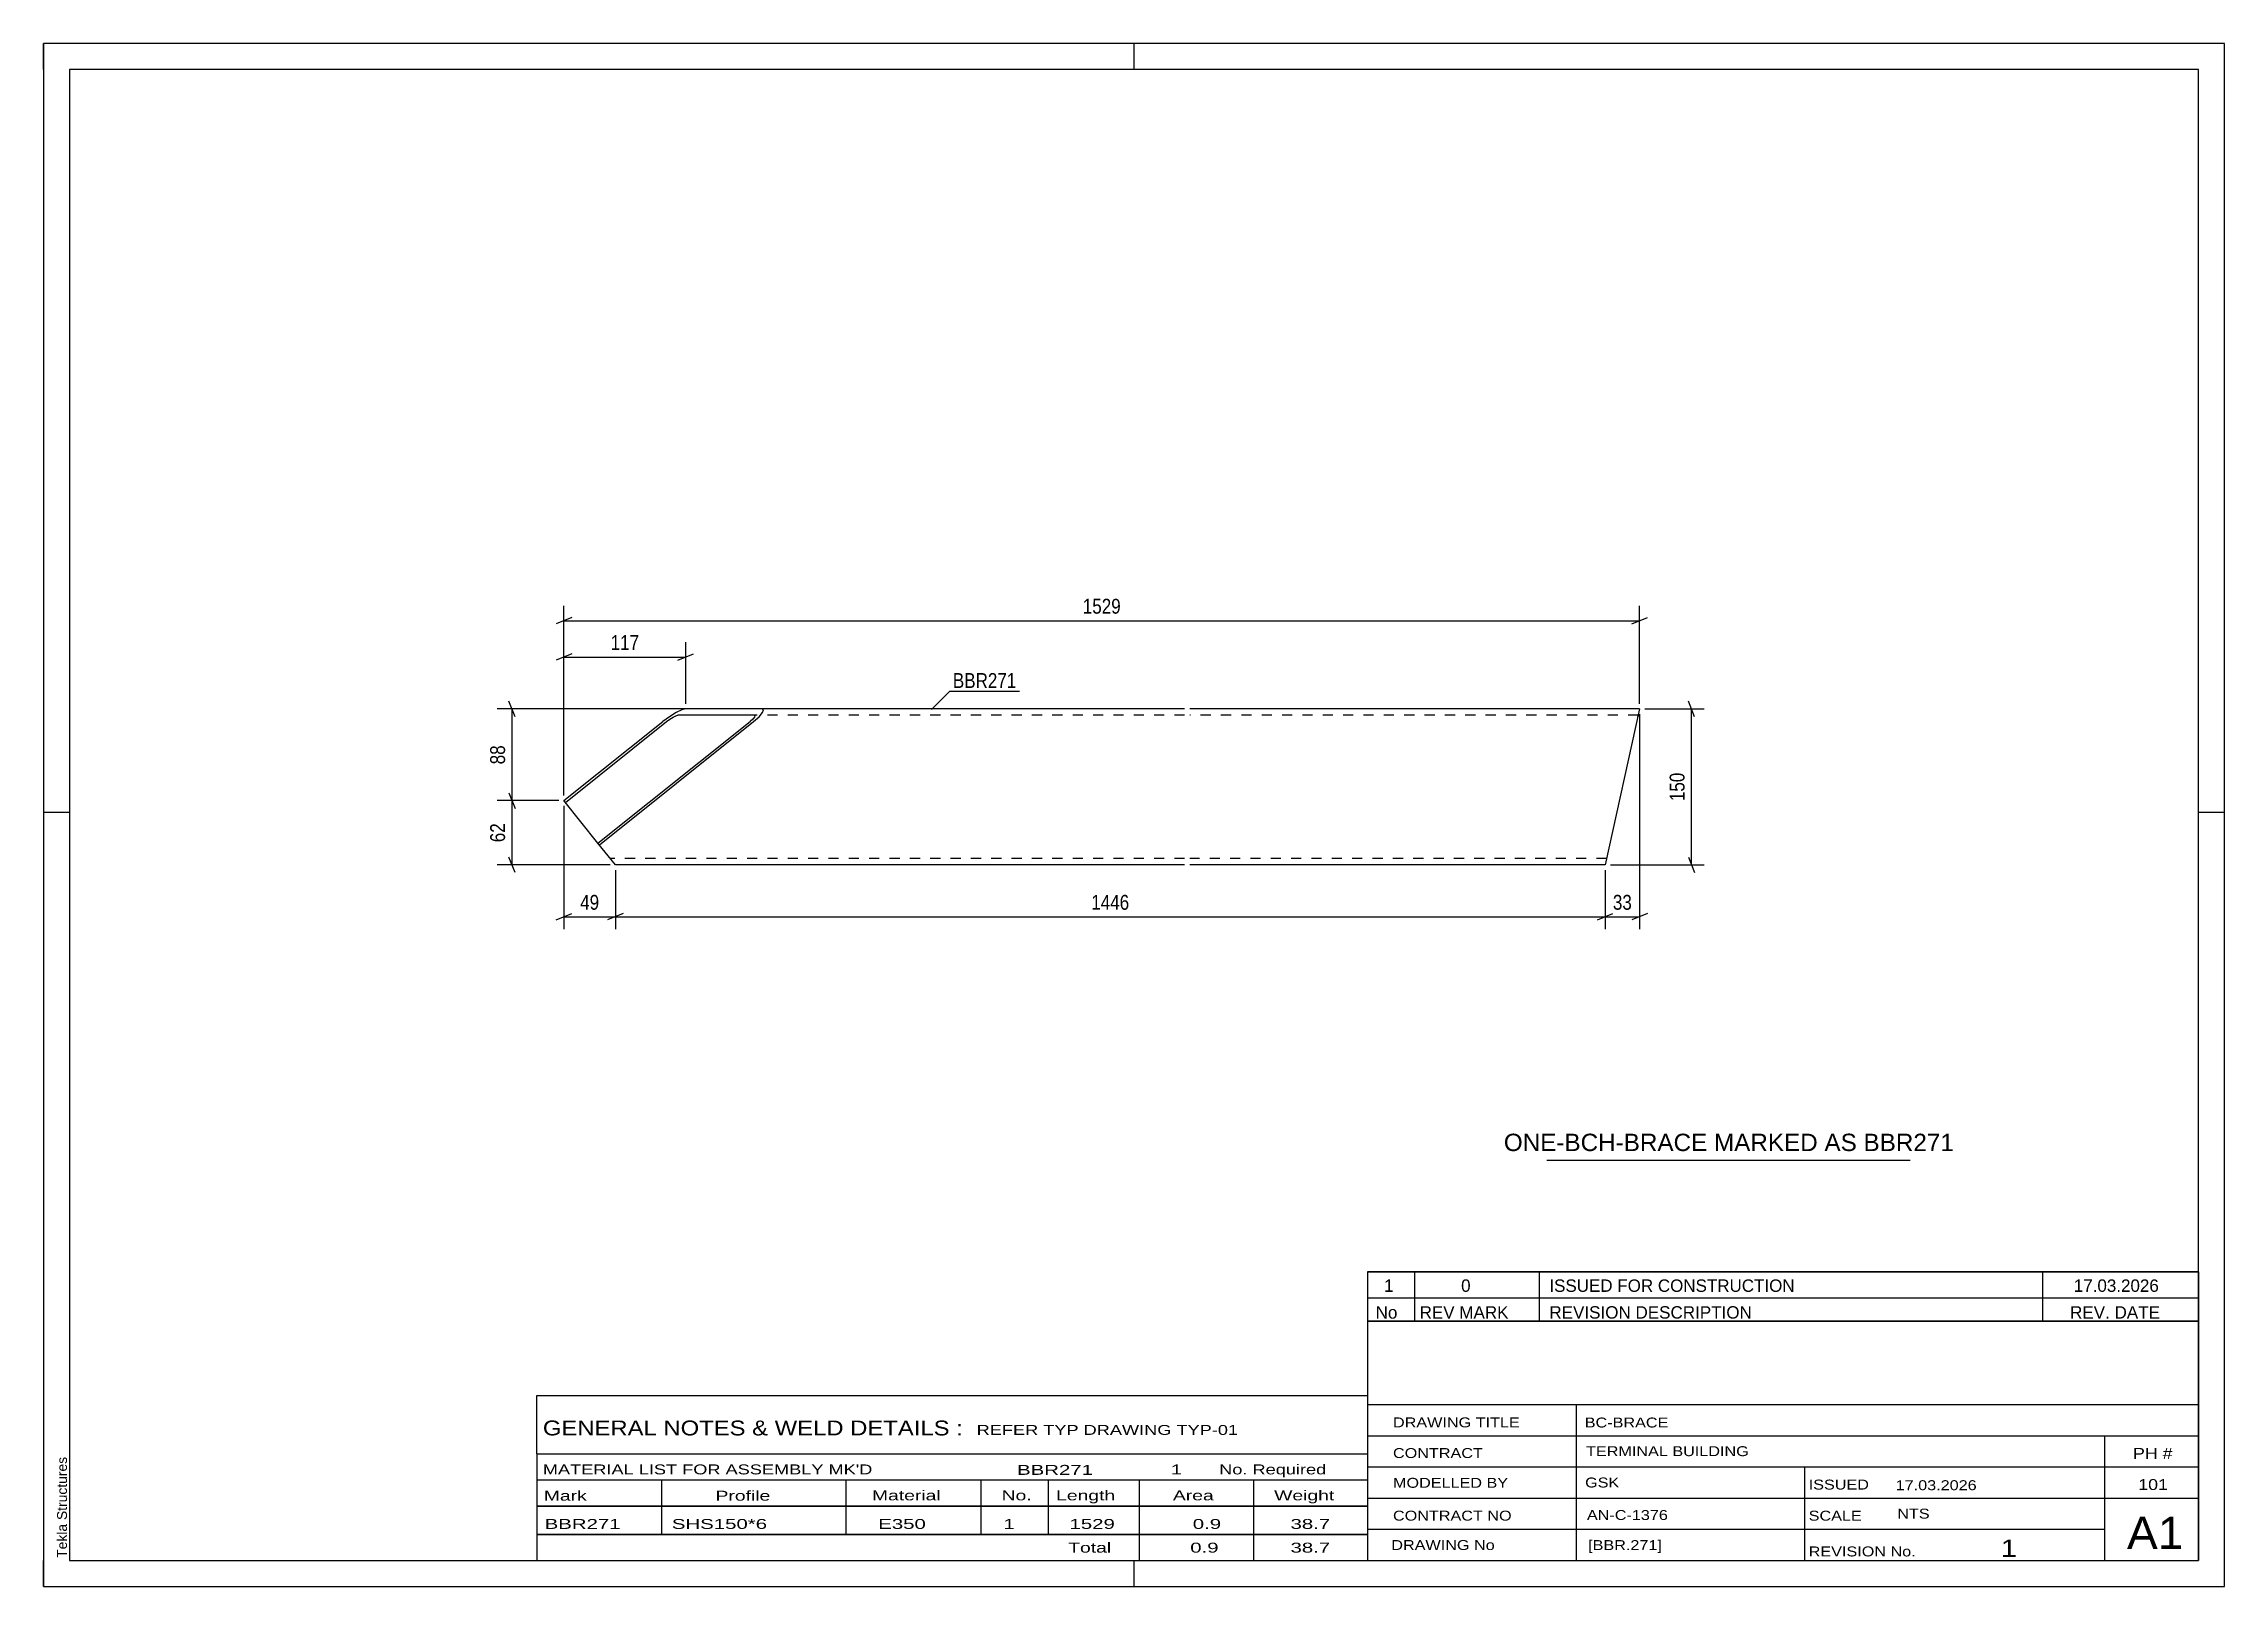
# Model space of a CAD drawing. Header units: millimetres. Extents: x 0 to 420, y 0 to 297.
import ezdxf

# ---------------------------------------------------------------- set-up
doc = ezdxf.new("R2010")
doc.units = ezdxf.units.MM
doc.linetypes.add('DXK_LINE_DOT2', pattern=[3.9198, 1.9599, -1.9599])
doc.styles.add('Arial', font='ARIAL.TTF', dxfattribs={"height": 0.2})
doc.styles.add('Arial Narrow', font='ARIALN.TTF', dxfattribs={"height": 0.2})

# ---------------------------------------------------------------- blocks, each defined once
blk = doc.blocks.new('Unknown-585754813-1162')
at = {"color": 5, "linetype": 'Continuous'}
for p, q in [((420, 297), (0, 297)), ((0, 297), (0, 0)), ((0, 292), (0, 297)), ((210, 292), (210, 297)), ((420, 0), (420, 297)), ((415, 292), (5, 292)), ((5, 292), (5, 5)), ((415, 5), (415, 292)), ((5, 149), (0, 149)), ((420, 149), (415, 149)), ((0, 0), (0, 5)), ((5, 5), (415, 5)), ((210, 0), (210, 5)), ((0, 0), (420, 0))]:
    blk.add_line(p, q, dxfattribs=at)
at = {"color": 174, "linetype": 'Continuous', "style": 'Arial'}
blk.add_text('Tekla Structures', height=1.9102, rotation=90, dxfattribs=at).set_placement((4.5, 5.5))
blk = doc.blocks.new('Part-585754813-1712 - 1690')
at = {"color": 2, "linetype": 'Continuous'}
for p, q in [((121.81, 168.21), (120.53, 167.43)), ((122.91, 168.73), (121.81, 168.21)), ((123.67, 168.91), (122.91, 168.73)), ((219.75, 168.91), (123.67, 168.91)), ((137.79, 167.43), (138.46, 168.21)), ((138.66, 168.73), (138.35, 168.91)), ((138.46, 168.21), (138.66, 168.73)), ((307.38, 168.91), (220.75, 168.91)), ((307.38, 168.91), (300.75, 138.91)), ((100.22, 151.26), (119.28, 166.51)), ((100.5, 150.92), (119.98, 166.51)), ((106.77, 143.08), (136.05, 166.51)), ((107.05, 142.74), (136.75, 166.51)), ((120.53, 167.43), (119.28, 166.51)), ((119.98, 166.51), (120.6, 166.97)), ((120.6, 166.97), (121.24, 167.36)), ((121.24, 167.36), (121.79, 167.62)), ((121.79, 167.62), (122.17, 167.71)), ((136.85, 167.71), (122.17, 167.71)), ((136.57, 166.97), (136.05, 166.51)), ((136.91, 167.36), (136.57, 166.97)), ((136.75, 166.51), (137.79, 167.43)), ((136.85, 167.71), (137, 167.62)), ((137, 167.62), (136.91, 167.36)), ((106.77, 143.08), (100.22, 151.26)), ((110.11, 138.91), (106.77, 143.08)), ((219.75, 138.91), (110.11, 138.91)), ((300.75, 138.91), (220.75, 138.91))]:
    blk.add_line(p, q, dxfattribs=at)
at = {"color": 7, "linetype": 'DXK_LINE_DOT2'}
for p, q in [((219.75, 167.71), (136.85, 167.71)), ((307.11, 167.71), (220.75, 167.71)), ((307.05, 167.43), (307.09, 167.62)), ((307.09, 167.62), (307.05, 167.43)), ((307.09, 167.62), (307.11, 167.71)), ((307.11, 167.71), (307.09, 167.62)), ((219.75, 140.11), (109.15, 140.11)), ((301.01, 140.11), (220.75, 140.11))]:
    blk.add_line(p, q, dxfattribs=at)
blk = doc.blocks.new('StraightDimension-585754813-1730 - 1690')
at = {"color": 7, "linetype": 'Continuous'}
for p, q in [((308.38, 168.91), (319.78, 168.91)), ((317.98, 167.41), (316.78, 170.41)), ((317.38, 138.91), (317.38, 168.91)), ((301.75, 138.91), (319.78, 138.91)), ((316.78, 140.41), (317.98, 137.41))]:
    blk.add_line(p, q, dxfattribs=at)
at = {"color": 0}
blk.add_wipeout([(316.63, 157.25), (312.43, 157.25), (312.43, 150.57), (316.63, 150.57)], dxfattribs=at)
at = {"color": 3, "style": 'Arial Narrow'}
blk.add_text('150', height=2.863, rotation=90.0002, dxfattribs=at).set_placement((316.03, 151.17))
blk = doc.blocks.new('StraightDimension-585754813-1736 - 1690')
at = {"color": 7, "linetype": 'Continuous'}
for p, q in [((307.38, 167.91), (307.38, 126.51)), ((300.75, 137.91), (300.75, 126.51)), ((299.25, 128.31), (302.25, 129.51)), ((300.75, 128.91), (307.38, 128.91)), ((308.88, 129.51), (305.88, 128.31))]:
    blk.add_line(p, q, dxfattribs=at)
at = {"color": 0}
blk.add_wipeout([(306.49, 129.66), (306.49, 133.86), (301.63, 133.86), (301.63, 129.66)], dxfattribs=at)
at = {"color": 3, "style": 'Arial Narrow'}
blk.add_text('33', height=2.863, dxfattribs=at).set_placement((302.23, 130.26))
blk = doc.blocks.new('StraightDimension-585754813-1720 - 1690')
at = {"color": 7, "linetype": 'Continuous'}
for p, q in [((99.22, 151.26), (87.37, 151.26)), ((89.62, 152.76), (90.82, 149.76)), ((90.22, 138.91), (90.22, 151.26)), ((109.11, 138.91), (87.37, 138.91)), ((90.82, 137.41), (89.62, 140.41))]:
    blk.add_line(p, q, dxfattribs=at)
at = {"color": 0}
blk.add_wipeout([(89.47, 147.52), (85.27, 147.52), (85.27, 142.66), (89.47, 142.66)], dxfattribs=at)
at = {"color": 3, "style": 'Arial Narrow'}
blk.add_text('62', height=2.863, rotation=90.0002, dxfattribs=at).set_placement((88.87, 143.26))
blk = doc.blocks.new('StraightDimension-585754813-1719 - 1690')
at = {"color": 7, "linetype": 'Continuous'}
for p, q in [((138.75, 168.91), (87.37, 168.91)), ((90.82, 167.41), (89.62, 170.41)), ((90.22, 151.26), (90.22, 168.91)), ((99.22, 151.26), (87.37, 151.26)), ((89.62, 152.76), (90.82, 149.76))]:
    blk.add_line(p, q, dxfattribs=at)
at = {"color": 0}
blk.add_wipeout([(89.47, 162.52), (85.27, 162.52), (85.27, 157.66), (89.47, 157.66)], dxfattribs=at)
at = {"color": 3, "style": 'Arial Narrow'}
blk.add_text('88', height=2.863, rotation=90.0002, dxfattribs=at).set_placement((88.87, 158.26))
blk = doc.blocks.new('StraightDimension-585754813-1737 - 1690')
at = {"color": 7, "linetype": 'Continuous'}
for p, q in [((110.11, 137.91), (110.11, 126.51)), ((300.75, 137.91), (300.75, 126.51)), ((111.61, 129.51), (108.61, 128.31)), ((110.11, 128.91), (300.75, 128.91)), ((299.25, 128.31), (302.25, 129.51))]:
    blk.add_line(p, q, dxfattribs=at)
at = {"color": 0}
blk.add_wipeout([(209.68, 129.66), (209.68, 133.86), (201.17, 133.86), (201.17, 129.66)], dxfattribs=at)
at = {"color": 3, "style": 'Arial Narrow'}
blk.add_text('1446', height=2.863, dxfattribs=at).set_placement((201.77, 130.26))
blk = doc.blocks.new('StraightDimension-585754813-1738 - 1690')
at = {"color": 7, "linetype": 'Continuous'}
for p, q in [((100.22, 150.26), (100.22, 126.51)), ((110.11, 137.91), (110.11, 126.51)), ((98.72, 128.31), (101.72, 129.51)), ((100.22, 128.91), (110.11, 128.91)), ((111.61, 129.51), (108.61, 128.31))]:
    blk.add_line(p, q, dxfattribs=at)
at = {"color": 0}
blk.add_wipeout([(107.59, 129.66), (107.59, 133.86), (102.74, 133.86), (102.74, 129.66)], dxfattribs=at)
at = {"color": 3, "style": 'Arial Narrow'}
blk.add_text('49', height=2.863, dxfattribs=at).set_placement((103.34, 130.26))
blk = doc.blocks.new('StraightDimension-585754813-1750 - 1690')
at = {"color": 7, "linetype": 'Continuous'}
for p, q in [((101.72, 186.51), (98.72, 185.31)), ((100.22, 152.26), (100.22, 188.76)), ((100.22, 185.91), (307.38, 185.91)), ((305.88, 185.31), (308.88, 186.51)), ((307.38, 169.91), (307.38, 188.76))]:
    blk.add_line(p, q, dxfattribs=at)
at = {"color": 0}
blk.add_wipeout([(208.06, 186.66), (208.06, 190.86), (199.54, 190.86), (199.54, 186.66)], dxfattribs=at)
at = {"color": 3, "style": 'Arial Narrow'}
blk.add_text('1529', height=2.863, dxfattribs=at).set_placement((200.14, 187.26))
blk = doc.blocks.new('StraightDimension-585754813-1954 - 1690')
at = {"color": 7, "linetype": 'Continuous'}
for p, q in [((100.22, 152.26), (100.22, 181.76)), ((123.67, 169.91), (123.67, 181.76)), ((101.72, 179.51), (98.72, 178.31)), ((100.22, 178.91), (123.67, 178.91)), ((122.17, 178.31), (125.17, 179.51))]:
    blk.add_line(p, q, dxfattribs=at)
at = {"color": 0}
blk.add_wipeout([(115.29, 179.66), (115.29, 183.86), (108.61, 183.86), (108.61, 179.66)], dxfattribs=at)
at = {"color": 3, "style": 'Arial Narrow'}
blk.add_text('117', height=2.863, dxfattribs=at).set_placement((109.21, 180.26))
blk = doc.blocks.new('Unknown-585754813-2103')
at = {"color": 7, "linetype": 'Continuous'}
for p, q in [((255, 51.05), (255, 5)), ((255, 51.05), (415, 51.05)), ((415, 51), (415, 5)), ((255, 35), (415, 35)), ((295.14, 35), (295.14, 5)), ((255, 29), (415, 29)), ((397, 5.05), (397, 29.05)), ((255, 23), (415, 23)), ((339.14, 23), (339.14, 5)), ((255, 17), (415, 17)), ((255, 11), (397, 11)), ((255, 5), (415, 5))]:
    blk.add_line(p, q, dxfattribs=at)
at = {"color": 7, "style": 'Arial Narrow'}
for s, height, width, p in [('DRAWING TITLE', 1.9089, 1.425378, (259.88, 30.61)), ('BC-BRACE', 1.909, 1.425378, (296.81, 30.59)), ('CONTRACT', 1.909, 1.425378, (259.88, 24.71)), ('TERMINAL BUILDING', 1.9089, 1.425378, (297.06, 25.07)), ('MODELLED BY', 1.9089, 1.425378, (259.88, 18.98)), ('GSK', 1.909, 1.425378, (296.88, 19.04)), ('ISSUED', 1.909, 1.425378, (339.94, 18.64)), ('17.03.2026', 1.909, 1.425378, (356.69, 18.52)), ('CONTRACT NO', 1.9089, 1.425378, (259.88, 12.66)), ('AN-C-1376', 1.909, 1.425378, (297.23, 12.78)), ('SCALE', 1.909, 1.425378, (339.94, 12.65)), ('A1', 6.204, 1.25, (401.24, 7.2)), ('DRAWING No', 1.909, 1.425378, (259.56, 7)), ('[BBR.271]', 1.909, 1.425378, (297.46, 6.99)), ('1', 3.34, 1.5, (376.91, 5.68)), ('REVISION No.', 1.9089, 1.425378, (339.94, 5.77))]:
    blk.add_text(s, height=height, dxfattribs=dict(at, width=width)).set_placement(p)
at = {"color": 7, "linetype": 'Continuous', "style": 'Arial Narrow'}
for s, height, width, p in [('PH #', 2.1, 1.42538, (402.4, 24.55)), ('101', 2.1, 1.42538, (403.41, 18.55)), ('NTS', 1.909, 1.425378, (357, 13.05))]:
    blk.add_text(s, height=height, dxfattribs=dict(at, width=width)).set_placement(p)
blk = doc.blocks.new('Unknown-585754813-2104')
at = {"color": 7, "linetype": 'Continuous'}
for p, q in [((255, 60.55), (415, 60.55)), ((415, 60.55), (255, 60.55)), ((255, 60.55), (255, 55.55)), ((264, 60.55), (264, 55.55)), ((288, 60.55), (288, 55.55)), ((385, 60.55), (385, 55.55)), ((415, 60.55), (415, 55.55)), ((255, 55.55), (415, 55.55)), ((255, 55.55), (255, 51.05)), ((255, 55.55), (415, 55.55)), ((264, 55.55), (264, 51.05)), ((288, 55.55), (288, 51.05)), ((385, 55.55), (385, 51.05)), ((415, 55.55), (415, 51.05)), ((415, 51.05), (255, 51.05))]:
    blk.add_line(p, q, dxfattribs=at)
at = {"color": 7, "linetype": 'Continuous', "style": 'Arial Narrow'}
for s, height, width, p in [('1', 2.39, 1.196471, (258.16, 56.7)), ('0', 2.39, 1.196471, (273, 56.7)), ('ISSUED FOR CONSTRUCTION', 2.3861, 1.196471, (290, 56.7)), ('17.03.2026', 2.386, 1.196471, (391, 56.7)), ('No', 2.386, 1.2, (256.54, 51.55)), ('REV MARK', 2.386, 1.2, (265, 51.55)), ('REVISION DESCRIPTION', 2.3861, 1.2, (290, 51.55)), ('REV. DATE', 2.386, 1.2, (390.28, 51.55))]:
    blk.add_text(s, height=height, dxfattribs=dict(at, width=width)).set_placement(p)
blk = doc.blocks.new('Unknown-585754813-2105')
at = {"color": 7, "linetype": 'Continuous'}
for p, q in [((95, 36.75), (255, 36.75)), ((95, 25.5), (95, 36.75)), ((255, 36.75), (255, 25.5)), ((95, 25.5), (255, 25.5)), ((95, 25.5), (95, 20.5)), ((255, 25.5), (255, 20.5)), ((95, 20.5), (255, 20.5)), ((95, 20.5), (95, 15.5)), ((119, 20.5), (119, 15.5)), ((154.5, 20.5), (154.5, 15.5)), ((180.5, 20.5), (180.5, 15.5)), ((193.5, 20.5), (193.5, 15.5)), ((211, 20.5), (211, 15.5)), ((233, 20.5), (233, 15.5)), ((255, 20.5), (255, 15.5)), ((95, 15.5), (255, 15.5)), ((95, 15.45), (95, 10.05)), ((95, 15.45), (255, 15.45)), ((119, 15.5), (119, 10)), ((154.5, 15.5), (154.5, 10)), ((180.5, 15.5), (180.5, 10)), ((193.5, 15.5), (193.5, 10)), ((211, 15.5), (211, 10)), ((233, 15.5), (233, 10)), ((255, 15.45), (255, 10.05)), ((95, 10.05), (255, 10.05)), ((95, 10), (255, 10)), ((95, 10), (95, 5)), ((211, 10), (211, 5)), ((233, 10), (233, 5)), ((255, 10), (255, 5)), ((95, 5), (255, 5))]:
    blk.add_line(p, q, dxfattribs=at)
at = {"color": 7, "style": 'Arial Narrow'}
for s, height, width, p in [('GENERAL NOTES & WELD DETAILS :', 2.8633, 1.4, (96.15, 29.06)), ('REFER TYP DRAWING TYP-01', 1.9089, 1.6, (179.7, 29.16)), ("MATERIAL LIST FOR ASSEMBLY MK'D", 1.9089, 1.6, (96.15, 21.56)), ('BBR271', 1.909, 1.794707, (187.48, 21.47)), ('1', 1.91, 1.794707, (217.08, 21.56)), ('No. Required', 1.9089, 1.6, (226.41, 21.56)), ('Mark', 1.909, 1.7, (96.34, 16.5)), ('Profile', 1.909, 1.7, (129.41, 16.5)), ('Material', 1.909, 1.7, (159.54, 16.56)), ('No.', 1.909, 1.7, (184.5, 16.56)), ('Length', 1.909, 1.7, (195, 16.56)), ('Area', 1.909, 1.7, (217.5, 16.56)), ('Weight', 1.909, 1.7, (237, 16.56))]:
    blk.add_text(s, height=height, dxfattribs=dict(at, width=width)).set_placement(p)
at = {"color": 7, "linetype": 'Continuous', "style": 'Arial Narrow'}
for s, height, width, p in [('BBR271', 1.909, 1.794707, (96.5, 11.06)), ('SHS150*6', 1.909, 1.794707, (121, 11.06)), ('E350', 1.909, 1.794707, (160.74, 11.06)), ('1', 1.91, 1.794707, (184.86, 11.06)), ('1529', 1.909, 1.794707, (197.58, 11.06)), ('0.9', 1.909, 1.794707, (221.32, 11.06)), ('38.7', 1.909, 1.794707, (240.14, 11.06)), ('Total', 1.909, 1.7, (197.33, 6.5)), ('0.9', 1.909, 1.794707, (220.83, 6.5)), ('38.7', 1.909, 1.794707, (240.14, 6.5))]:
    blk.add_text(s, height=height, dxfattribs=dict(at, width=width)).set_placement(p)
blk = doc.blocks.new('Unknown-585754813-2106')
at = {"color": 7, "linetype": 'Continuous'}
blk.add_line((289.5, 82.05), (359.5, 82.05), dxfattribs=at)
at = {"color": 7, "style": 'Arial'}
blk.add_text('ONE-BCH-BRACE MARKED AS BBR271', height=3.3428, dxfattribs=at).set_placement((281.23, 83.8))
blk = doc.blocks.new('Mark-585754813-1869 - 1690')
at = {"color": 0}
blk.add_wipeout([(187.35, 172.95), (187.35, 175.95), (175.11, 175.95), (175.11, 172.95)], dxfattribs=at)
blk.add_wipeout([(187.35, 172.95), (187.35, 175.95), (175.11, 175.95), (175.11, 172.95)], dxfattribs=at)
at = {"color": 30, "linetype": 'Continuous'}
for p, q in [((170.98, 168.81), (174.51, 172.35)), ((174.51, 172.35), (187.95, 172.35))]:
    blk.add_line(p, q, dxfattribs=at)
at = {"color": 3, "style": 'Arial Narrow'}
blk.add_text('BBR271', height=2.863, dxfattribs=at).set_placement((175.11, 172.95))

msp = doc.modelspace()

# ---------------------------------------------------------------- block references
for name in ['Unknown-585754813-1162', 'Part-585754813-1712 - 1690', 'Unknown-585754813-2106', 'Unknown-585754813-2104', 'Unknown-585754813-2103', 'Unknown-585754813-2105']:
    msp.add_blockref(name, (0, 0))

# ---------------------------------------------------------------- next in the draw order: block references
for name in ['StraightDimension-585754813-1730 - 1690', 'StraightDimension-585754813-1720 - 1690']:
    msp.add_blockref(name, (0, 0))

# ---------------------------------------------------------------- next in the draw order: block references
for name in ['StraightDimension-585754813-1719 - 1690', 'StraightDimension-585754813-1736 - 1690']:
    msp.add_blockref(name, (0, 0))

# ---------------------------------------------------------------- next in the draw order: block references
msp.add_blockref('StraightDimension-585754813-1737 - 1690', (0, 0))

# ---------------------------------------------------------------- next in the draw order: block references
msp.add_blockref('StraightDimension-585754813-1738 - 1690', (0, 0))

# ---------------------------------------------------------------- next in the draw order: block references
msp.add_blockref('StraightDimension-585754813-1750 - 1690', (0, 0))

# ---------------------------------------------------------------- next in the draw order: block references
for name in ['StraightDimension-585754813-1954 - 1690', 'Mark-585754813-1869 - 1690']:
    msp.add_blockref(name, (0, 0))

doc.saveas('drawing.dxf')
